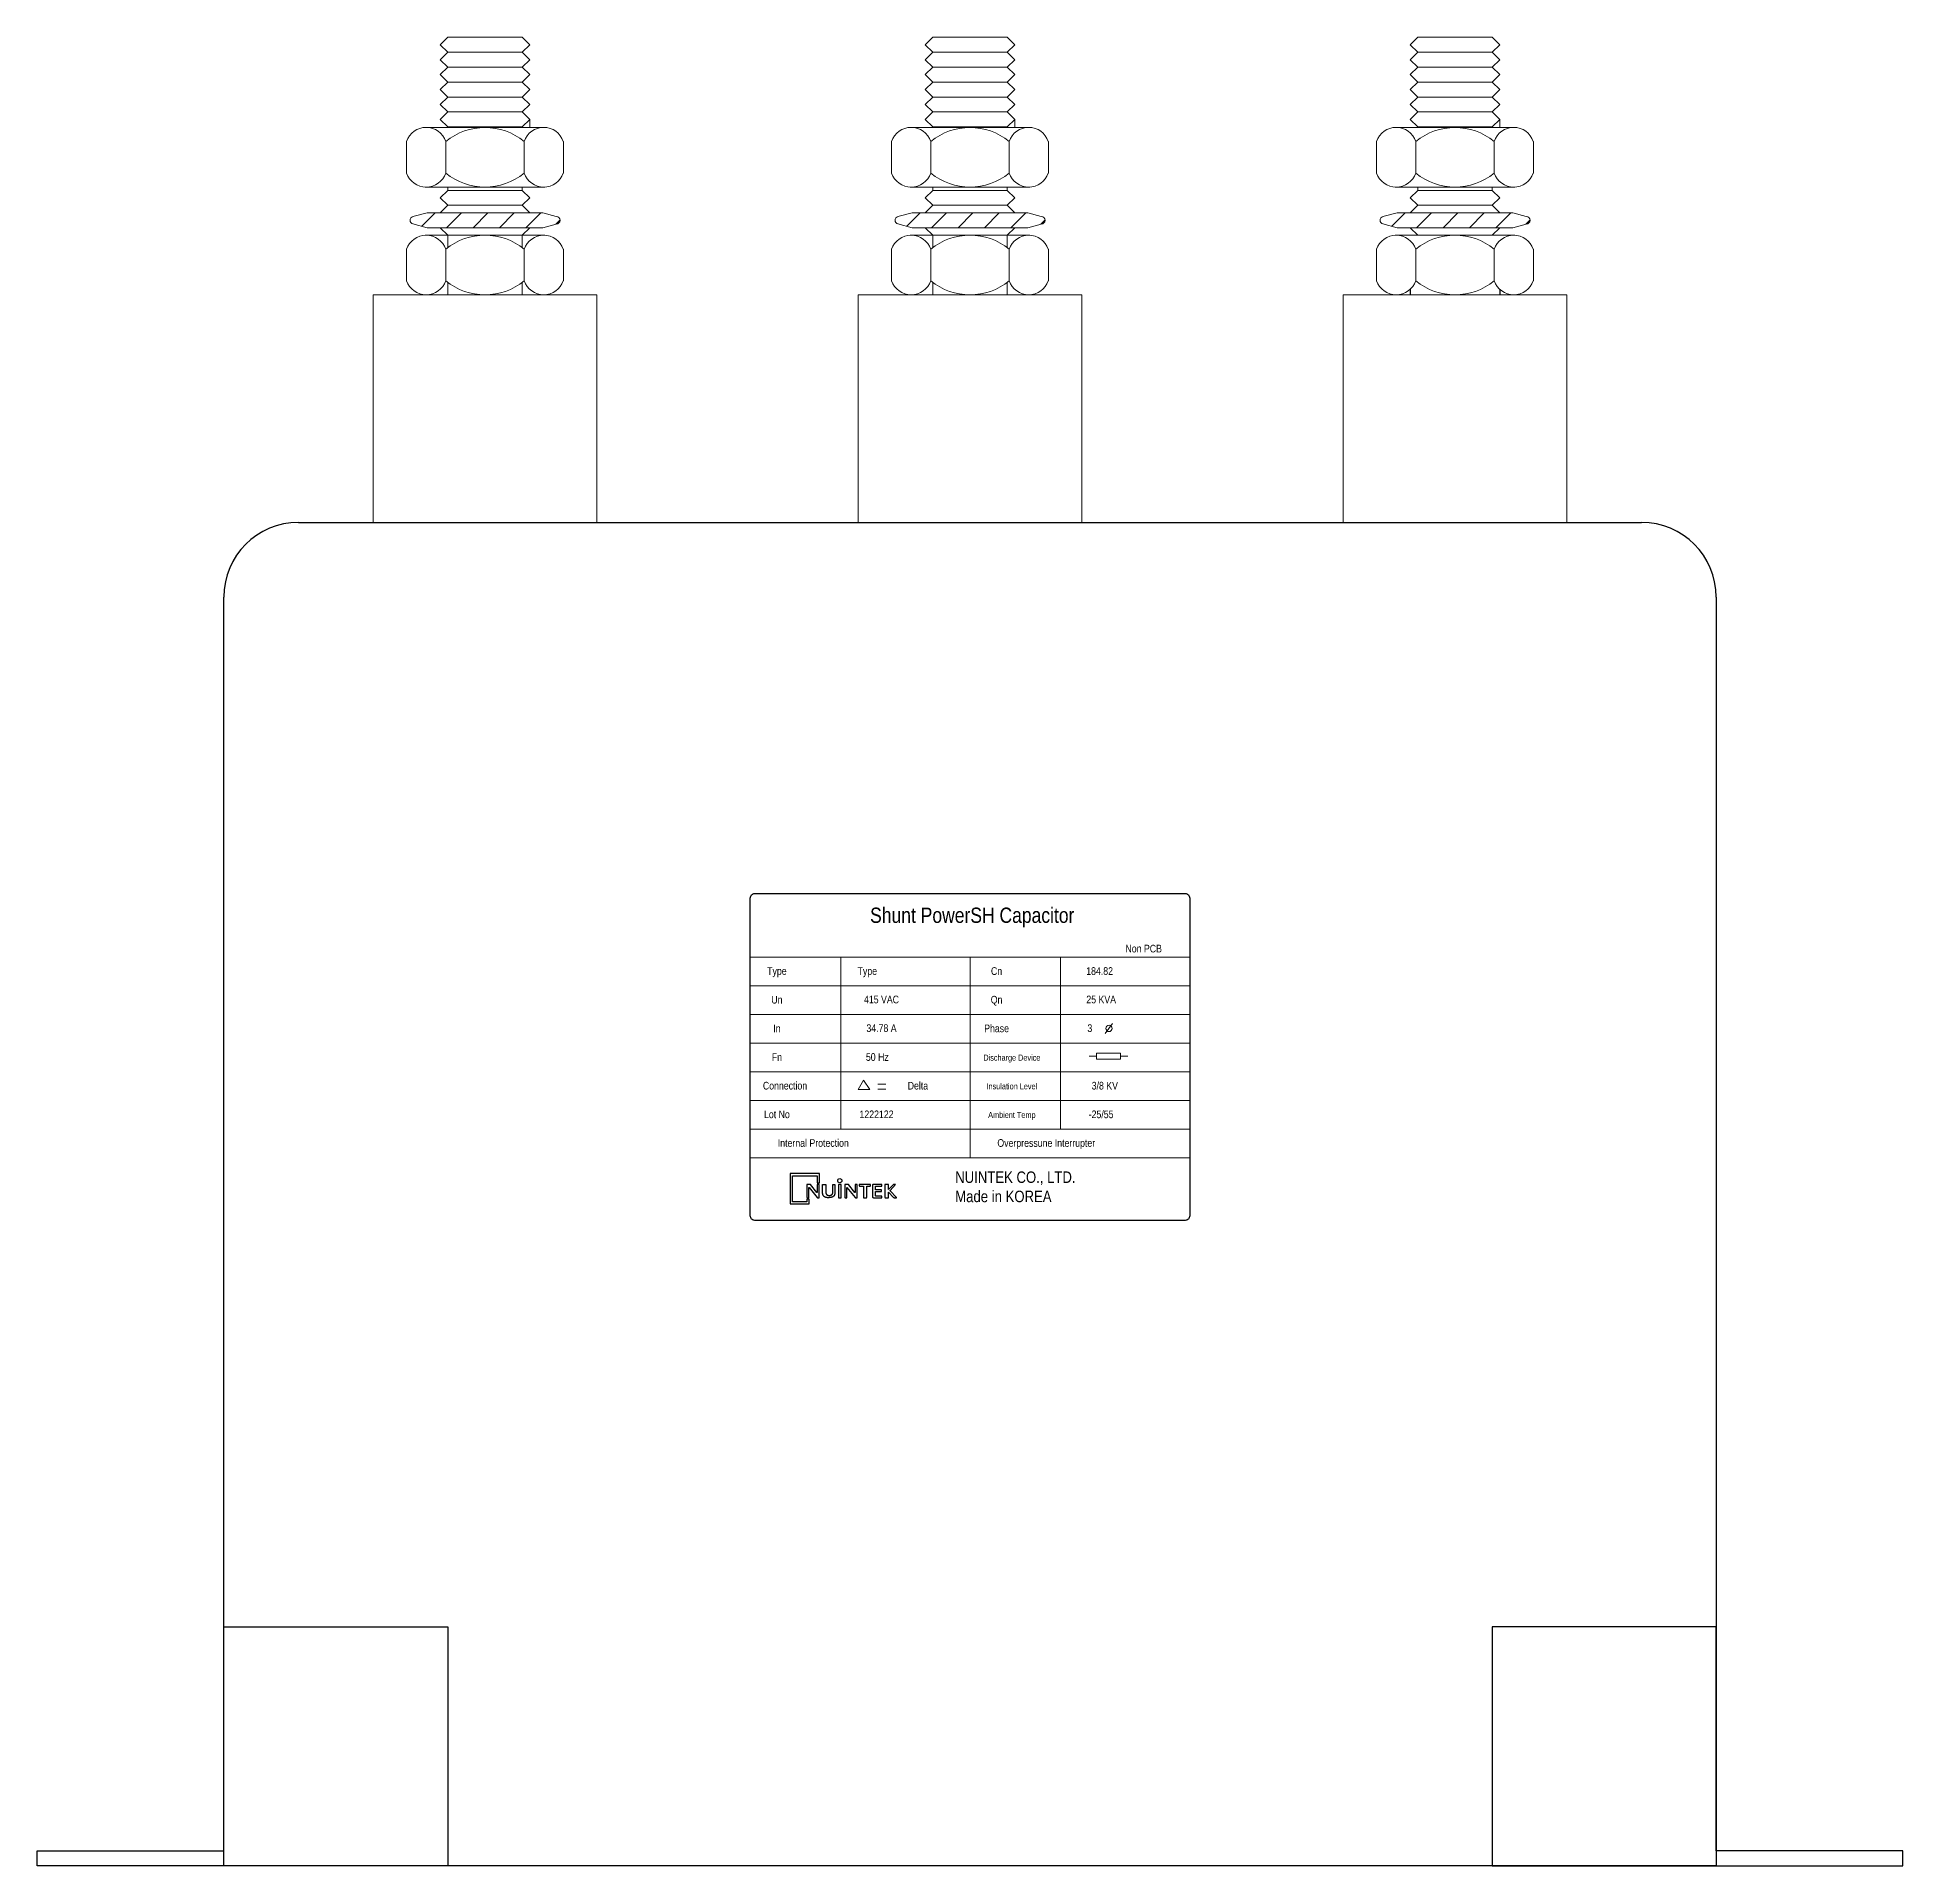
# Model space of a CAD drawing. Header units: millimetres. Extents: x 0 to 250, y 0 to 245.
import ezdxf
from ezdxf.enums import TextEntityAlignment as Align

# ---------------------------------------------------------------- set-up
doc = ezdxf.new("R2010")
doc.units = ezdxf.units.MM
doc.layers.add('00', color=7, linetype='Continuous', lineweight=0)
doc.styles.add('Helvetica-Narrow', font='txt')

# ---------------------------------------------------------------- blocks, each defined once
blk = doc.blocks.new('Nuintek')
at = {"color": 150}
blk.add_lwpolyline([(1.82, 2.33), (1.82, 3.83), (-2.8, 3.83), (-2.8, 3.83), (-2.8, -0.99), (0.18, -0.99), (0.18, -0.23), (-0.18, -0.23), (-0.18, -0.63), (-2.44, -0.63), (-2.44, 3.47), (1.45, 3.47), (1.45, 2.33)], close=True, dxfattribs=at)
for points in [[(-0.11, 0), (0.11, 0, 0.414214), (0.15, 0.04), (0.15, 1.58, -0.70472), (0.17, 1.59), (1.45, 0.03, 0.224867), (1.51, 0), (1.75, 0, 0.414214), (1.79, 0.04), (1.79, 2.07, 0.414214), (1.75, 2.11), (1.49, 2.11, 0.414214), (1.45, 2.07), (1.45, 0.81, -0.706602), (1.43, 0.8), (0.4, 2.08, 0.226187), (0.34, 2.11), (-0.11, 2.11, 0.414214), (-0.15, 2.07), (-0.15, 0.04, 0.414214)], [(4.82, 2.07), (4.82, 0.04, 0.414214), (4.86, 0), (5.23, 0, 0.414214), (5.27, 0.04), (5.27, 2.07, 0.414214), (5.23, 2.11), (4.86, 2.11, 0.414214)], [(5.89, 0), (6.12, 0, 0.414214), (6.16, 0.04), (6.16, 1.58, -0.70472), (6.18, 1.59), (7.45, 0.03, 0.224867), (7.52, 0), (7.76, 0, 0.414214), (7.8, 0.04), (7.8, 2.07, 0.414214), (7.76, 2.11), (7.5, 2.11, 0.414214), (7.46, 2.07), (7.46, 0.81, -0.706602), (7.44, 0.8), (6.4, 2.08, 0.226187), (6.34, 2.11), (5.89, 2.11, 0.414214), (5.85, 2.07), (5.85, 0.04, 0.414214)], [(9.86, 2.11), (8.15, 2.11, 0.414214), (8.11, 2.07), (8.11, 1.89, 0.414214), (8.15, 1.85), (8.74, 1.85, -0.414214), (8.78, 1.81), (8.78, 0.04, 0.414214), (8.82, 0), (9.26, 0, 0.414214), (9.3, 0.04), (9.3, 1.81, -0.414214), (9.34, 1.85), (9.86, 1.85, 0.414214), (9.9, 1.89), (9.9, 2.07, 0.414214)], [(11.68, 2.11), (10.37, 2.11, 0.414214), (10.22, 1.96), (10.22, 0.15, 0.414214), (10.37, 0), (11.68, 0), (11.68, 0.26), (10.74, 0.26, -0.414214), (10.7, 0.3), (10.7, 0.94, -0.414214), (10.74, 0.98), (11.66, 0.98), (11.66, 1.24), (10.74, 1.24, -0.414214), (10.7, 1.28), (10.7, 1.81, -0.414214), (10.74, 1.85), (11.68, 1.85)], [(13.02, 1.14), (13.86, 2.07, 0.650559), (13.85, 2.11), (13.58, 2.11, 0.208632), (13.47, 2.06), (12.77, 1.31, -0.681762), (12.75, 1.31), (12.75, 2.07, 0.414214), (12.71, 2.11), (12.23, 2.11, 0.414214), (12.19, 2.07), (12.19, 0.04, 0.414214), (12.23, 0), (12.71, 0, 0.414214), (12.75, 0.04), (12.75, 0.88, -0.687152), (12.77, 0.89), (13.52, 0.05, 0.212465), (13.64, 0), (13.99, 0, 0.656311), (14.01, 0.04), (13.02, 1.09, -0.390361)]]:
    blk.add_lwpolyline(points, format="xyb", close=True, dxfattribs=at)
blk.add_circle((5.04, 2.69), 0.326, dxfattribs=at)
blk.add_rational_spline([(2.31, 0.85), (2.31, 0.53), (2.41, 0.3), (2.61, 0.16), (2.75, 0.05), (2.95, 0), (3.2, 0), (3.44, 0), (3.82, 0.05), (3.97, 0.16), (4.17, 0.3), (4.27, 0.53), (4.27, 0.85), (4.27, 1.26), (4.27, 1.66), (4.27, 2.07), (4.27, 2.09), (4.25, 2.11), (4.23, 2.11), (4.14, 2.11), (4.06, 2.11), (3.97, 2.11), (3.95, 2.11), (3.93, 2.09), (3.93, 2.07), (3.93, 1.66), (3.93, 1.25), (3.93, 0.83), (3.93, 0.69), (3.88, 0.57), (3.78, 0.48), (3.68, 0.4), (3.54, 0.36), (3.38, 0.36), (3.21, 0.36), (3.08, 0.4), (2.98, 0.48), (2.88, 0.57), (2.83, 0.69), (2.83, 0.83), (2.83, 1.25), (2.83, 1.66), (2.83, 2.07), (2.83, 2.08), (2.83, 2.09), (2.82, 2.1), (2.81, 2.11), (2.8, 2.11), (2.79, 2.11), (2.64, 2.11), (2.5, 2.11), (2.35, 2.11), (2.34, 2.11), (2.33, 2.11), (2.32, 2.1), (2.31, 2.09), (2.31, 2.08), (2.31, 2.07), (2.31, 1.66), (2.31, 1.26), (2.31, 0.85)], [1, 1, 1, 1, 1, 1, 1, 1, 1, 1, 1, 1, 1, 1, 1, 1, 0.804737854124, 0.804737854124, 1, 1, 1, 1, 0.804737854124, 0.804737854124, 1, 1, 1, 1, 1, 1, 1, 1, 1, 1, 1, 1, 1, 1, 1, 1, 1, 1, 1, 0.949253021674, 0.949253021674, 1, 0.949253021674, 0.949253021674, 1, 1, 1, 1, 0.949253021674, 0.949253021674, 1, 0.949253021674, 0.949253021674, 1, 1, 1, 1], degree=3, knots=[0, 0, 0, 0, 1, 1, 1, 2, 2, 2, 3, 3, 3, 4, 4, 4, 5, 5, 5, 6.570796, 6.570796, 6.570796, 7.570796, 7.570796, 7.570796, 9.141593, 9.141593, 9.141593, 10.141593, 10.141593, 10.141593, 11.141593, 11.141593, 11.141593, 12.141593, 12.141593, 12.141593, 13.141593, 13.141593, 13.141593, 14.141593, 14.141593, 14.141593, 15.141593, 15.141593, 15.141593, 15.926991, 15.926991, 15.926991, 16.712389, 16.712389, 16.712389, 17.712389, 17.712389, 17.712389, 18.497787, 18.497787, 18.497787, 19.283185, 19.283185, 19.283185, 20.283185, 20.283185, 20.283185, 20.283185], dxfattribs=at)
blk = doc.blocks.new('*U462')
at = {"lineweight": 5}
h = blk.add_hatch(dxfattribs=at)
h.set_pattern_fill('ANSI31', color=74, scale=20, style=0)
h.set_pattern_definition([(45, (-1139.0405, -886.0288), (-1.767767, 1.767767), [])])
h.paths.add_polyline_path([(-55.44, 90.71), (-57.25, 91.21), (-59.5, 91.21), (-72.75, 91.21), (-74.7, 90.68, 0.727937), (-74.7, 89.73), (-72.75, 89.21), (-70.5, 89.21), (-57.25, 89.21), (-55.44, 89.71, 1)])
h = blk.add_hatch(dxfattribs=at)
h.set_pattern_fill('ANSI31', color=74, scale=20, style=0)
h.set_pattern_definition([(45, (-1074.0405, -886.0288), (-1.767767, 1.767767), [])])
h.paths.add_polyline_path([(9.56, 90.71), (7.75, 91.21), (5.5, 91.21), (-7.75, 91.21), (-9.7, 90.68, 0.727937), (-9.7, 89.73), (-7.75, 89.21), (-5.5, 89.21), (7.75, 89.21), (9.56, 89.71, 1)])
h = blk.add_hatch(dxfattribs=at)
h.set_pattern_fill('ANSI31', color=74, scale=20, style=0)
h.set_pattern_definition([(45, (-1009.0405, -886.0288), (-1.767767, 1.767767), [])])
h.paths.add_polyline_path([(74.56, 90.71), (72.75, 91.21), (70.5, 91.21), (57.25, 91.21), (55.3, 90.68, 0.727937), (55.3, 89.73), (57.25, 89.21), (59.5, 89.21), (72.75, 89.21), (74.56, 89.71, 1)])
at = {"color": 74, "lineweight": 5}
for p, q in [((-70, 112.73), (-71, 113.73)), ((-60, 112.73), (-70, 112.73)), ((-60, 112.73), (-59, 113.73)), ((-5, 112.73), (-6, 113.73)), ((5, 112.73), (-5, 112.73)), ((5, 112.73), (6, 113.73)), ((60, 112.73), (59, 113.73)), ((70, 112.73), (60, 112.73)), ((70, 112.73), (71, 113.73)), ((-70, 110.73), (-71, 111.73)), ((-60, 110.73), (-70, 110.73)), ((-60, 110.73), (-59, 111.73)), ((-5, 110.73), (-6, 111.73)), ((5, 110.73), (-5, 110.73)), ((5, 110.73), (6, 111.73)), ((60, 110.73), (59, 111.73)), ((70, 110.73), (60, 110.73)), ((70, 110.73), (71, 111.73)), ((-70, 108.73), (-71, 109.73)), ((-70, 108.73), (-71, 109.73)), ((-70, 106.73), (-71, 107.73)), ((-70, 106.73), (-71, 107.73)), ((-60, 108.73), (-70, 108.73)), ((-60, 108.73), (-70, 108.73)), ((-60, 108.73), (-59, 109.73)), ((-60, 108.73), (-59, 109.73)), ((-60, 106.73), (-59, 107.73)), ((-60, 106.73), (-59, 107.73)), ((-5, 108.73), (-6, 109.73)), ((-5, 108.73), (-6, 109.73)), ((-5, 106.73), (-6, 107.73)), ((-5, 106.73), (-6, 107.73)), ((5, 108.73), (-5, 108.73)), ((5, 108.73), (-5, 108.73)), ((5, 108.73), (6, 109.73)), ((5, 108.73), (6, 109.73)), ((5, 106.73), (6, 107.73)), ((5, 106.73), (6, 107.73)), ((60, 108.73), (59, 109.73)), ((60, 108.73), (59, 109.73)), ((60, 106.73), (59, 107.73)), ((60, 106.73), (59, 107.73)), ((70, 108.73), (60, 108.73)), ((70, 108.73), (60, 108.73)), ((70, 108.73), (71, 109.73)), ((70, 108.73), (71, 109.73)), ((70, 106.73), (71, 107.73)), ((70, 106.73), (71, 107.73)), ((-70, 104.73), (-71, 105.73)), ((-60, 106.73), (-70, 106.73)), ((-60, 106.73), (-70, 106.73)), ((-60, 104.73), (-59, 105.73)), ((-5, 104.73), (-6, 105.73)), ((5, 106.73), (-5, 106.73)), ((5, 106.73), (-5, 106.73)), ((5, 104.73), (6, 105.73)), ((60, 104.73), (59, 105.73)), ((70, 106.73), (60, 106.73)), ((70, 106.73), (60, 106.73)), ((70, 104.73), (71, 105.73)), ((-70, 102.73), (-71, 103.73)), ((-60, 104.73), (-70, 104.73)), ((-60, 102.73), (-70, 102.73)), ((-60, 102.73), (-59, 103.73)), ((-5, 102.73), (-6, 103.73)), ((5, 104.73), (-5, 104.73)), ((5, 102.73), (-5, 102.73)), ((5, 102.73), (6, 103.73)), ((60, 102.73), (59, 103.73)), ((70, 104.73), (60, 104.73)), ((70, 102.73), (60, 102.73)), ((70, 102.73), (71, 103.73)), ((-70, 92.22), (-71, 93.22)), ((-70, 94.22), (-70, 94.66)), ((-60, 94.22), (-70, 94.22)), ((-60, 94.22), (-60, 94.66)), ((-60, 92.22), (-59, 93.22)), ((-5, 92.22), (-6, 93.22)), ((-5, 94.22), (-5, 94.66)), ((5, 94.22), (-5, 94.22)), ((5, 94.22), (5, 94.66)), ((5, 92.22), (6, 93.22)), ((60, 92.22), (59, 93.22)), ((60, 94.22), (60, 94.66)), ((70, 94.22), (60, 94.22)), ((70, 94.22), (70, 94.66)), ((70, 92.22), (71, 93.22)), ((-72.75, 91.21), (-74.65, 90.7)), ((-72.75, 91.21), (-70.5, 91.21)), ((-72.75, 91.21), (-57.25, 91.21)), ((-70.99, 91.21), (-71, 91.22)), ((-70.99, 91.21), (-71, 91.22)), ((-60, 92.22), (-70, 92.22)), ((-57.25, 91.21), (-59.5, 91.21)), ((-59.01, 91.21), (-59, 91.22)), ((-59.01, 91.21), (-59, 91.22)), ((-55.44, 90.71), (-57.25, 91.21)), ((-7.75, 91.21), (-9.65, 90.7)), ((-7.75, 91.21), (7.75, 91.21)), ((-7.75, 91.21), (-5.5, 91.21)), ((-5.99, 91.21), (-6, 91.22)), ((-5.99, 91.21), (-6, 91.22)), ((5, 92.22), (-5, 92.22)), ((7.75, 91.21), (5.5, 91.21)), ((5.99, 91.21), (6, 91.22)), ((5.99, 91.21), (6, 91.22)), ((9.56, 90.71), (7.75, 91.21)), ((57.25, 91.21), (55.35, 90.7)), ((57.25, 91.21), (59.5, 91.21)), ((57.25, 91.21), (72.75, 91.21)), ((59.01, 91.21), (59, 91.22)), ((59.01, 91.21), (59, 91.22)), ((70, 92.22), (60, 92.22)), ((72.75, 91.21), (70.5, 91.21)), ((70.99, 91.21), (71, 91.22)), ((70.99, 91.21), (71, 91.22)), ((74.56, 90.71), (72.75, 91.21)), ((-72.75, 89.21), (-74.65, 89.72)), ((-70.5, 89.21), (-72.75, 89.21)), ((-57.25, 89.21), (-72.75, 89.21)), ((-70, 88.22), (-71, 89.22)), ((-70, 88.22), (-70, 86.54)), ((-60, 88.22), (-70, 88.22)), ((-60, 88.22), (-70, 88.22)), ((-60, 88.22), (-59, 89.22)), ((-60, 88.22), (-59, 89.22)), ((-60, 88.22), (-60, 86.54)), ((-57.25, 89.21), (-59.5, 89.21)), ((-55.44, 89.71), (-57.25, 89.21)), ((-7.75, 89.21), (-9.65, 89.72)), ((7.75, 89.21), (-7.75, 89.21)), ((-5.5, 89.21), (-7.75, 89.21)), ((-5, 88.22), (-6, 89.22)), ((-5, 88.22), (-5, 86.54)), ((5, 88.22), (-5, 88.22)), ((5, 88.22), (-5, 88.22)), ((5, 88.22), (6, 89.22)), ((5, 88.22), (6, 89.22)), ((5, 88.22), (5, 86.54)), ((7.75, 89.21), (5.5, 89.21)), ((9.56, 89.71), (7.75, 89.21)), ((57.25, 89.21), (55.35, 89.72)), ((59.5, 89.21), (57.25, 89.21)), ((72.75, 89.21), (57.25, 89.21)), ((60, 88.22), (59, 89.22)), ((70, 88.22), (60, 88.22)), ((70, 88.22), (60, 88.22)), ((70, 88.22), (71, 89.22)), ((70, 88.22), (71, 89.22)), ((72.75, 89.21), (70.5, 89.21)), ((74.56, 89.71), (72.75, 89.21)), ((-75.5, 82.1), (-75.5, 86.34)), ((-54.5, 82.1), (-54.5, 86.34)), ((-10.5, 82.1), (-10.5, 86.34)), ((10.5, 82.1), (10.5, 86.34)), ((54.5, 82.1), (54.5, 86.34)), ((75.5, 82.1), (75.5, 86.34)), ((-50, 80.22), (-80, 80.22)), ((-80, 80.22), (-80, 49.73)), ((-70, 81.9), (-70, 80.22)), ((-60, 81.9), (-60, 80.22)), ((-50, 49.73), (-50, 80.22)), ((15, 80.22), (-15, 80.22)), ((-15, 80.22), (-15, 49.73)), ((-15, 80.22), (-15, 49.73)), ((-15, 80.22), (-15, 49.73)), ((-5, 81.9), (-5, 80.22)), ((5, 81.9), (5, 80.22)), ((15, 49.73), (15, 80.22)), ((15, 49.73), (15, 80.22)), ((15, 49.73), (15, 80.22)), ((80, 80.22), (50, 80.22)), ((50, 80.22), (50, 49.73)), ((50, 80.22), (50, 49.73)), ((50, 80.22), (50, 49.73)), ((80, 49.73), (80, 80.22)), ((80, 49.73), (80, 80.22)), ((80, 49.73), (80, 80.22)), ((-50, 49.73), (-50, 78.22)), ((15, 49.73), (15, 78.22)), ((15, 49.73), (15, 78.22)), ((15, 49.73), (15, 78.22)), ((80, 49.73), (80, 78.22)), ((80, 49.73), (80, 78.22)), ((80, 49.73), (80, 78.22)), ((-65, 49.73), (-50, 49.73)), ((0, 49.73), (15, 49.73)), ((0, 49.73), (15, 49.73)), ((0, 49.73), (15, 49.73)), ((65, 49.73), (80, 49.73)), ((65, 49.73), (80, 49.73)), ((65, 49.73), (80, 49.73)), ((0, 0), (12, 0)), ((0, 0), (12, 0)), ((0, 0), (12, 0))]:
    blk.add_line(p, q, dxfattribs=at)
at = {"color": 74}
for p, q in [((59, 80.95), (59, 80.22)), ((71.01, 80.94), (71.01, 80.22)), ((-90, 49.73), (90, 49.73)), ((-90, 49.73), (90, 49.73)), ((-100, -130.27), (-100, 39.73)), ((100, 39.73), (100, -130.27)), ((100, -130.27), (-100, -130.27))]:
    blk.add_line(p, q, dxfattribs=at)
at = {"lineweight": 9}
for p, q in [((-29.44, -8.55), (29.44, -8.55)), ((-17.32, -8.55), (-17.32, -31.59)), ((0, -8.55), (0, -35.43)), ((12.12, -8.55), (12.12, -31.59)), ((-29.44, -12.39), (29.44, -12.39)), ((-29.44, -16.23), (29.44, -16.23)), ((18.1, -18.76), (19.11, -17.42)), ((-29.44, -20.07), (29.44, -20.07)), ((16.96, -21.8), (15.99, -21.8)), ((20.17, -21.8), (21.14, -21.8)), ((-29.44, -23.91), (29.44, -23.91)), ((-12.33, -25.56), (-11.3, -25.56)), ((-12.33, -26.22), (-11.3, -26.22)), ((-29.44, -27.75), (29.44, -27.75)), ((-29.44, -31.59), (29.44, -31.59)), ((-29.44, -35.43), (29.44, -35.43))]:
    blk.add_line(p, q, dxfattribs=at)
at = {"color": 150}
blk.add_lwpolyline([(-28.83, 0), (28.83, 0, -0.414214), (29.44, -0.61), (29.44, -43.19, -0.414214), (28.83, -43.8), (-28.83, -43.8, -0.414214), (-29.44, -43.19), (-29.44, -0.61, -0.414214)], format="xyb", close=True, dxfattribs=at)
at = {"lineweight": 9}
blk.add_lwpolyline([(16.96, -22.18), (20.17, -22.18), (20.17, -21.41), (16.96, -21.41)], close=True, dxfattribs=at)
blk.add_lwpolyline([(-15, -26.26), (-13.44, -26.26), (-14.26, -25.03), (-15, -26.26)], dxfattribs=at)
at = {"color": 74}
for points in [[(-70, -98.27), (-70, -130.27), (-125, -130.27), (-125, -128.27), (-100, -128.27), (-100, -98.27), (-70, -98.27)], [(70, -98.27), (70, -130.27), (125, -130.27), (125, -128.27), (100, -128.27), (100, -98.27), (70, -98.27)]]:
    blk.add_lwpolyline(points, dxfattribs=at)
at = {"lineweight": 9}
blk.add_circle((18.63, -18.07), 0.432, dxfattribs=at)
at = {"color": 74, "lineweight": 5}
for centre, start, end in [((-74.54, 90.21), 102.246, 257.754), ((-55.44, 90.21), 270, 90), ((-9.54, 90.21), 102.246, 257.754), ((9.56, 90.21), 270, 90), ((55.46, 90.21), 102.246, 257.754), ((74.56, 90.21), 270, 90)]:
    blk.add_arc(centre, 0.5, start, end, dxfattribs=at)
at = {"color": 74}
for centre, start, end in [((-90, 39.73), 90, 180), ((90, 39.73), 0, 90)]:
    blk.add_arc(centre, 10, start, end, dxfattribs=at)
at = {"layer": '00', "color": 74, "lineweight": 5}
for p, q in [((-71, 113.73), (-70, 114.73)), ((-71, 111.73), (-70, 112.73)), ((-70, 114.73), (-60, 114.73)), ((-70, 112.73), (-60, 112.73)), ((-59, 113.73), (-60, 114.73)), ((-59, 111.73), (-60, 112.73)), ((-6, 113.73), (-5, 114.73)), ((-6, 111.73), (-5, 112.73)), ((-5, 114.73), (5, 114.73)), ((-5, 112.73), (5, 112.73)), ((6, 113.73), (5, 114.73)), ((6, 111.73), (5, 112.73)), ((59, 113.73), (60, 114.73)), ((59, 111.73), (60, 112.73)), ((60, 114.73), (70, 114.73)), ((60, 112.73), (70, 112.73)), ((71, 113.73), (70, 114.73)), ((71, 111.73), (70, 112.73)), ((-71, 109.73), (-70, 110.73)), ((-71, 109.73), (-70, 110.73)), ((-70, 110.73), (-60, 110.73)), ((-70, 110.73), (-60, 110.73)), ((-59, 109.73), (-60, 110.73)), ((-59, 109.73), (-60, 110.73)), ((-6, 109.73), (-5, 110.73)), ((-6, 109.73), (-5, 110.73)), ((-5, 110.73), (5, 110.73)), ((-5, 110.73), (5, 110.73)), ((6, 109.73), (5, 110.73)), ((6, 109.73), (5, 110.73)), ((59, 109.73), (60, 110.73)), ((59, 109.73), (60, 110.73)), ((60, 110.73), (70, 110.73)), ((60, 110.73), (70, 110.73)), ((71, 109.73), (70, 110.73)), ((71, 109.73), (70, 110.73)), ((-71, 107.73), (-70, 108.73)), ((-71, 107.73), (-70, 108.73)), ((-70, 108.73), (-60, 108.73)), ((-70, 108.73), (-60, 108.73)), ((-59, 107.73), (-60, 108.73)), ((-59, 107.73), (-60, 108.73)), ((-6, 107.73), (-5, 108.73)), ((-6, 107.73), (-5, 108.73)), ((-5, 108.73), (5, 108.73)), ((-5, 108.73), (5, 108.73)), ((6, 107.73), (5, 108.73)), ((6, 107.73), (5, 108.73)), ((59, 107.73), (60, 108.73)), ((59, 107.73), (60, 108.73)), ((60, 108.73), (70, 108.73)), ((60, 108.73), (70, 108.73)), ((71, 107.73), (70, 108.73)), ((71, 107.73), (70, 108.73)), ((-71, 105.73), (-70, 106.73)), ((-70, 106.73), (-60, 106.73)), ((-59, 105.73), (-60, 106.73)), ((-6, 105.73), (-5, 106.73)), ((-5, 106.73), (5, 106.73)), ((6, 105.73), (5, 106.73)), ((59, 105.73), (60, 106.73)), ((60, 106.73), (70, 106.73)), ((71, 105.73), (70, 106.73)), ((-57, 102.66), (-73, 102.66)), ((-73, 102.66), (-58.99, 102.66)), ((-71, 103.73), (-70, 104.73)), ((-70, 104.73), (-60, 104.73)), ((-59, 103.73), (-60, 104.73)), ((-59, 102.66), (-59, 103.73)), ((-8, 102.66), (6.01, 102.66)), ((8, 102.66), (-8, 102.66)), ((-6, 103.73), (-5, 104.73)), ((-5, 104.73), (5, 104.73)), ((6, 103.73), (5, 104.73)), ((6, 102.66), (6, 103.73)), ((57, 102.66), (71.01, 102.66)), ((73, 102.66), (57, 102.66)), ((59, 103.73), (60, 104.73)), ((60, 104.73), (70, 104.73)), ((71, 103.73), (70, 104.73)), ((71, 102.66), (71, 103.73)), ((-75.5, 100.78), (-75.5, 96.53)), ((-70.25, 96.53), (-70.25, 100.78)), ((-59.75, 96.53), (-59.75, 100.78)), ((-54.5, 100.78), (-54.5, 96.53)), ((-10.5, 100.78), (-10.5, 96.53)), ((-5.25, 96.53), (-5.25, 100.78)), ((5.25, 96.53), (5.25, 100.78)), ((10.5, 100.78), (10.5, 96.53)), ((54.5, 100.78), (54.5, 96.53)), ((59.75, 96.53), (59.75, 100.78)), ((70.25, 96.53), (70.25, 100.78)), ((75.5, 100.78), (75.5, 96.53)), ((-57, 94.66), (-73, 94.66)), ((-71, 93.22), (-70, 94.22)), ((-70, 94.22), (-60, 94.22)), ((-59, 93.22), (-60, 94.22)), ((8, 94.66), (-8, 94.66)), ((-6, 93.22), (-5, 94.22)), ((-5, 94.22), (5, 94.22)), ((6, 93.22), (5, 94.22)), ((73, 94.66), (57, 94.66)), ((59, 93.22), (60, 94.22)), ((60, 94.22), (70, 94.22)), ((71, 93.22), (70, 94.22)), ((-71, 91.22), (-70, 92.22)), ((-71, 91.22), (-70, 92.22)), ((-70, 92.22), (-60, 92.22)), ((-70, 92.22), (-60, 92.22)), ((-59, 91.22), (-60, 92.22)), ((-59, 91.22), (-60, 92.22)), ((-6, 91.22), (-5, 92.22)), ((-6, 91.22), (-5, 92.22)), ((-5, 92.22), (5, 92.22)), ((-5, 92.22), (5, 92.22)), ((6, 91.22), (5, 92.22)), ((6, 91.22), (5, 92.22)), ((59, 91.22), (60, 92.22)), ((59, 91.22), (60, 92.22)), ((60, 92.22), (70, 92.22)), ((60, 92.22), (70, 92.22)), ((71, 91.22), (70, 92.22)), ((71, 91.22), (70, 92.22)), ((-73, 88.22), (-58.99, 88.22)), ((-57, 88.22), (-73, 88.22)), ((-70, 88.22), (-60, 88.22)), ((8, 88.22), (-8, 88.22)), ((-8, 88.22), (6.01, 88.22)), ((-5, 88.22), (5, 88.22)), ((73, 88.22), (57, 88.22)), ((57, 88.22), (71.01, 88.22)), ((60, 88.22), (70, 88.22)), ((-75.5, 82.1), (-75.5, 86.34)), ((-75.5, 86.34), (-75.5, 82.1)), ((-70.25, 82.1), (-70.25, 86.34)), ((-59.75, 82.1), (-59.75, 86.34)), ((-54.5, 82.1), (-54.5, 86.34)), ((-54.5, 86.34), (-54.5, 82.1)), ((-10.5, 86.34), (-10.5, 82.1)), ((-10.5, 82.1), (-10.5, 86.34)), ((-5.25, 82.1), (-5.25, 86.34)), ((5.25, 82.1), (5.25, 86.34)), ((10.5, 86.34), (10.5, 82.1)), ((10.5, 82.1), (10.5, 86.34)), ((54.5, 86.34), (54.5, 82.1)), ((54.5, 82.1), (54.5, 86.34)), ((59.75, 82.1), (59.75, 86.34)), ((70.25, 82.1), (70.25, 86.34)), ((75.5, 86.34), (75.5, 82.1)), ((75.5, 82.1), (75.5, 86.34)), ((-57, 80.22), (-73, 80.22)), ((-57, 80.22), (-73, 80.22)), ((-71.01, 80.22), (-58.99, 80.22)), ((8, 80.22), (-8, 80.22)), ((8, 80.22), (-8, 80.22)), ((-6.01, 80.22), (6.01, 80.22)), ((73, 80.22), (57, 80.22)), ((73, 80.22), (57, 80.22)), ((58.99, 80.22), (71.01, 80.22))]:
    blk.add_line(p, q, dxfattribs=at)
for centre, radius, start, end in [((-72.88, 99.89), 2.77, 18.8098, 161.1902), ((-65, 94.37), 8.28, 50.6699, 129.3301), ((-57.13, 99.89), 2.77, 18.8098, 161.1902), ((-7.88, 99.89), 2.77, 18.8098, 161.1902), ((0, 94.37), 8.28, 50.6699, 129.3301), ((7.87, 99.89), 2.77, 18.8098, 161.1902), ((57.12, 99.89), 2.77, 18.8098, 161.1902), ((65, 94.37), 8.28, 50.6699, 129.3301), ((72.87, 99.89), 2.77, 18.8098, 161.1902), ((-72.88, 97.43), 2.77, 198.8098, 341.1902), ((-65, 102.94), 8.28, 230.6699, 309.3301), ((-57.13, 97.43), 2.77, 198.8098, 341.1902), ((-7.88, 97.43), 2.77, 198.8098, 341.1902), ((0, 102.94), 8.28, 230.6699, 309.3301), ((7.87, 97.43), 2.77, 198.8098, 341.1902), ((57.12, 97.43), 2.77, 198.8098, 341.1902), ((65, 102.94), 8.28, 230.6699, 309.3301), ((72.87, 97.43), 2.77, 198.8098, 341.1902), ((-72.88, 85.45), 2.77, 18.8098, 161.1902), ((-65, 79.94), 8.28, 50.6699, 129.3301), ((-57.13, 85.45), 2.77, 18.8098, 161.1902), ((-7.88, 85.45), 2.77, 18.8098, 161.1902), ((0, 79.94), 8.28, 50.6699, 129.3301), ((7.87, 85.45), 2.77, 18.8098, 161.1902), ((57.12, 85.45), 2.77, 18.8098, 161.1902), ((65, 79.94), 8.28, 50.6699, 129.3301), ((72.87, 85.45), 2.77, 18.8098, 161.1902), ((-72.88, 82.99), 2.77, 198.8098, 341.1902), ((-72.88, 82.99), 2.77, 198.8098, 341.1902), ((-65, 88.5), 8.28, 230.6699, 309.3301), ((-65, 88.5), 8.28, 230.6699, 309.3301), ((-57.13, 82.99), 2.77, 198.8098, 341.1902), ((-57.13, 82.99), 2.77, 198.8098, 341.1902), ((-7.88, 82.99), 2.77, 198.8098, 341.1902), ((-7.88, 82.99), 2.77, 198.8098, 341.1902), ((0, 88.5), 8.28, 230.6699, 309.3301), ((0, 88.5), 8.28, 230.6699, 309.3301), ((7.87, 82.99), 2.77, 198.8098, 341.1902), ((7.87, 82.99), 2.77, 198.8098, 341.1902), ((57.12, 82.99), 2.77, 198.8098, 341.1902), ((57.12, 82.99), 2.77, 198.8098, 341.1902), ((65, 88.5), 8.28, 230.6699, 309.3301), ((65, 88.5), 8.28, 230.6699, 309.3301), ((72.87, 82.99), 2.77, 198.8098, 341.1902), ((72.87, 82.99), 2.77, 198.8098, 341.1902)]:
    blk.add_arc(centre, radius, start, end, dxfattribs=at)
at = {"xscale": 0.8469964196410728, "yscale": 0.8469964196410728, "zscale": 0.8469964196410728}
blk.add_blockref('Nuintek', (-21.72, -40.76), dxfattribs=at)
at = {"style": 'Helvetica-Narrow'}
for s, height, p in [('Shunt PowerSH Capacitor', 2.048, (0.3, -2.91)), ('Non PCB', 1.024, (23.28, -7.38)), ('Type', 1.024, (-25.88, -10.39)), ('Type', 1.024, (-13.76, -10.39)), ('Cn', 1.024, (3.56, -10.39)), ('184.82', 1.024, (17.37, -10.39)), ('Un', 1.024, (-25.88, -14.23)), ('Qn', 1.024, (3.56, -14.23)), ('In', 1.024, (-25.88, -18.07)), ('34.78 A', 1.024, (-11.86, -18.04)), ('Phase', 1.024, (3.56, -18.07)), ('3', 1.02, (16.06, -18.04)), ('Fn', 1.024, (-25.88, -21.91)), ('50 Hz', 1.024, (-12.42, -21.91)), ('Discharge Device', 0.8192, (5.61, -21.99)), ('Connection', 1.024, (-24.79, -25.75)), ('Delta', 1.024, (-6.98, -25.75)), ('Insulation Level', 0.8192, (5.61, -25.83)), ('3/8 KV', 1.024, (18.07, -25.75)), ('Lot No', 1.024, (-25.88, -29.59)), ('1222122', 1.024, (-12.53, -29.59)), ('Ambient Temp', 0.8192, (5.61, -29.67)), ('-25/55', 1.024, (17.57, -29.59)), ('Internal Protection', 1.024, (-21, -33.43)), ('Overpressune Interrupter', 1.024, (10.22, -33.43))]:
    blk.add_text(s, height=height, dxfattribs=at).set_placement(p, align=Align.MIDDLE_CENTER)
at = {"color": 1, "style": 'Helvetica-Narrow'}
for s, p in [('415 VAC', (-11.86, -14.2)), ('25 KVA', (17.58, -14.2))]:
    blk.add_text(s, height=1.024, dxfattribs=at).set_placement(p, align=Align.MIDDLE_CENTER)
at = {"style": 'Helvetica-Narrow'}
for s, p in [('NUINTEK CO., LTD.', (-1.98, -38.01)), ('Made in KOREA', (-1.98, -40.59))]:
    blk.add_text(s, height=1.536, dxfattribs=at).set_placement(p, align=Align.MIDDLE_LEFT)

msp = doc.modelspace()

# ---------------------------------------------------------------- block references
msp.add_blockref('*U462', (125, 130.27))

doc.saveas('drawing.dxf')
